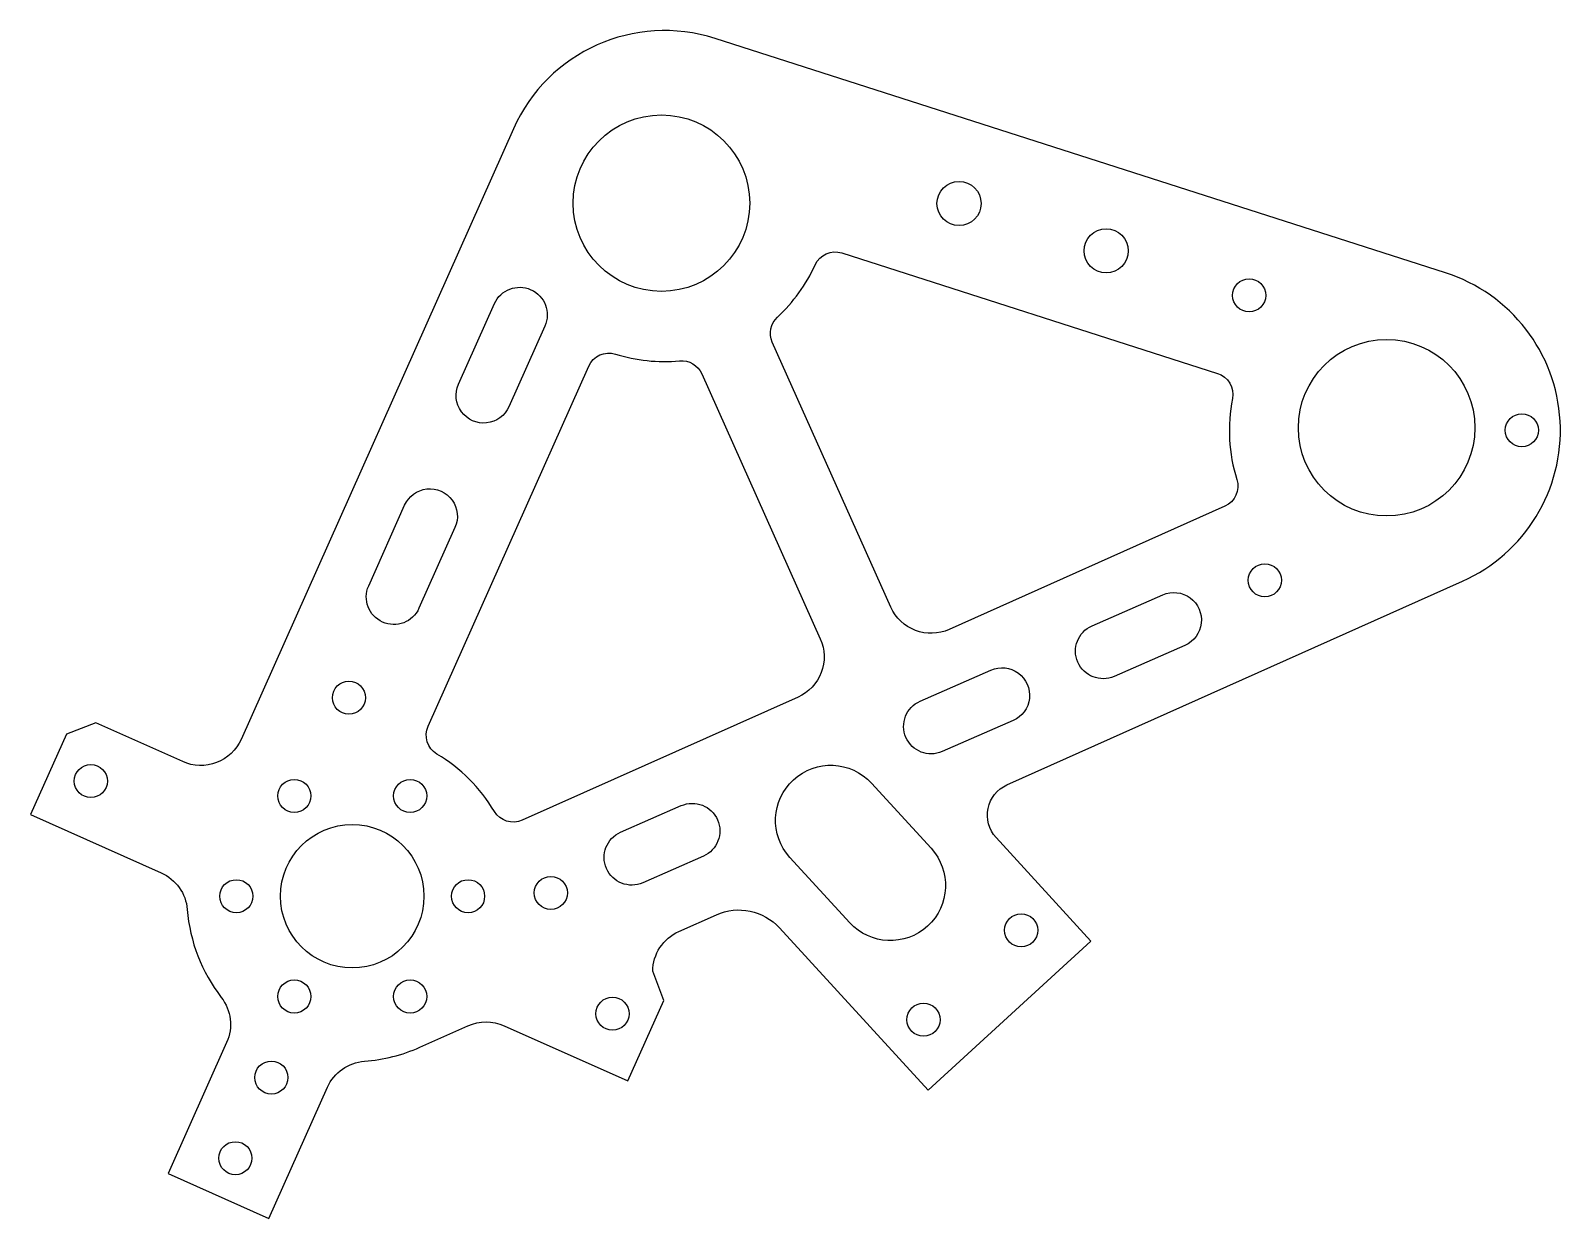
# Model space of a CAD drawing. Header units: millimetres. Extents: x -29 to 109, y -29 to 78.
import ezdxf

# ---------------------------------------------------------------- set-up
doc = ezdxf.new("R2010")
doc.units = ezdxf.units.MM

msp = doc.modelspace()

# ---------------------------------------------------------------- linework, layer by layer
for points in [[(28.24, -9.44), (27.23, -6.8, -0.291977), (29.59, -3.2), (33, -1.68, -0.323069), (38.72, -2.87), (52.19, -17.58), (66.94, -4.07), (58.34, 5.33, -0.511637), (59.33, 10.09), (100.61, 28.55, 0.688085), (99.07, 56.52), (32.89, 77.76, 0.382612), (14.61, 69.58), (-10.08, 14.22, -0.414214), (-15.36, 12.2), (-23.25, 15.72), (-25.89, 14.7), (-29.15, 7.4), (-17.31, 2.12, -0.274164), (-14.95, -1.21, 0.145229), (-11.87, -9.17, -0.276039), (-11.38, -13.25), (-16.68, -25.13), (-7.55, -29.21), (-2.25, -17.32, -0.276039), (1.11, -14.96, 0.086835), (6.12, -13.69), (10.49, -11.74, -0.213127), (13.76, -11.74), (24.98, -16.74)], [(38.53, 52.5, 0.098457), (41.95, 57.24, -0.380082), (44.38, 58.32), (78.41, 47.4, -0.380082), (79.76, 45.11, 0.124389), (80.17, 37.77, -0.380082), (79.08, 35.35), (54.09, 24.18, -0.414214), (48.81, 26.2), (38.07, 50.22, -0.320697)], [(17.46, 51.68), (14.2, 44.38, -1), (9.63, 46.41), (12.89, 53.72, -1)], [(31.68, 47.36), (42.42, 23.34, -0.414214), (40.4, 18.06), (15.41, 6.89, -0.380082), (12.88, 7.69, 0.124389), (7.68, 12.89, -0.380082), (6.88, 15.42), (21.43, 48.06, -0.380082), (23.85, 49.15, 0.098457), (29.67, 48.53, -0.320697)], [(9.31, 33.42), (6.05, 26.11, -1), (1.49, 28.15), (4.75, 35.45, -1)], [(67.04, 24.51), (73.45, 27.32, -1), (75.46, 22.74), (69.05, 19.93, -1)], [(53.47, 13.11, -1), (51.47, 17.69), (57.88, 20.5, -1), (59.89, 15.92)], [(47.05, 10.25), (52.45, 4.35, -1), (45.08, -2.4), (39.67, 3.5, -1)], [(29.82, 8.21, -1), (31.82, 3.63), (26.33, 1.22, -1), (24.32, 5.8)]]:
    msp.add_lwpolyline(points, format="xyb", close=True)
for centre, radius in [((28.02, 62.83), 8), ((54.99, 62.79), 2), ((68.32, 58.51), 2), ((81.28, 54.47), 1.5), ((93.74, 42.47), 8), ((105.99, 42.24), 1.5), ((82.7, 28.64), 1.5), ((-0.3, 18), 1.5), ((-23.69, 10.44), 1.5), ((-5.25, 9.09), 1.5), ((5.25, 9.09), 1.5), ((0, 0), 6.5), ((-10.5, 0), 1.5), ((10.5, 0), 1.5), ((18, 0.3), 1.5), ((60.62, -3.09), 1.5), ((-5.25, -9.09), 1.5), ((5.25, -9.09), 1.5), ((23.59, -10.65), 1.5), ((51.77, -11.19), 1.5), ((-7.33, -16.44), 1.5), ((-10.59, -23.75), 1.5)]:
    msp.add_circle(centre, radius)

doc.saveas('drawing.dxf')
